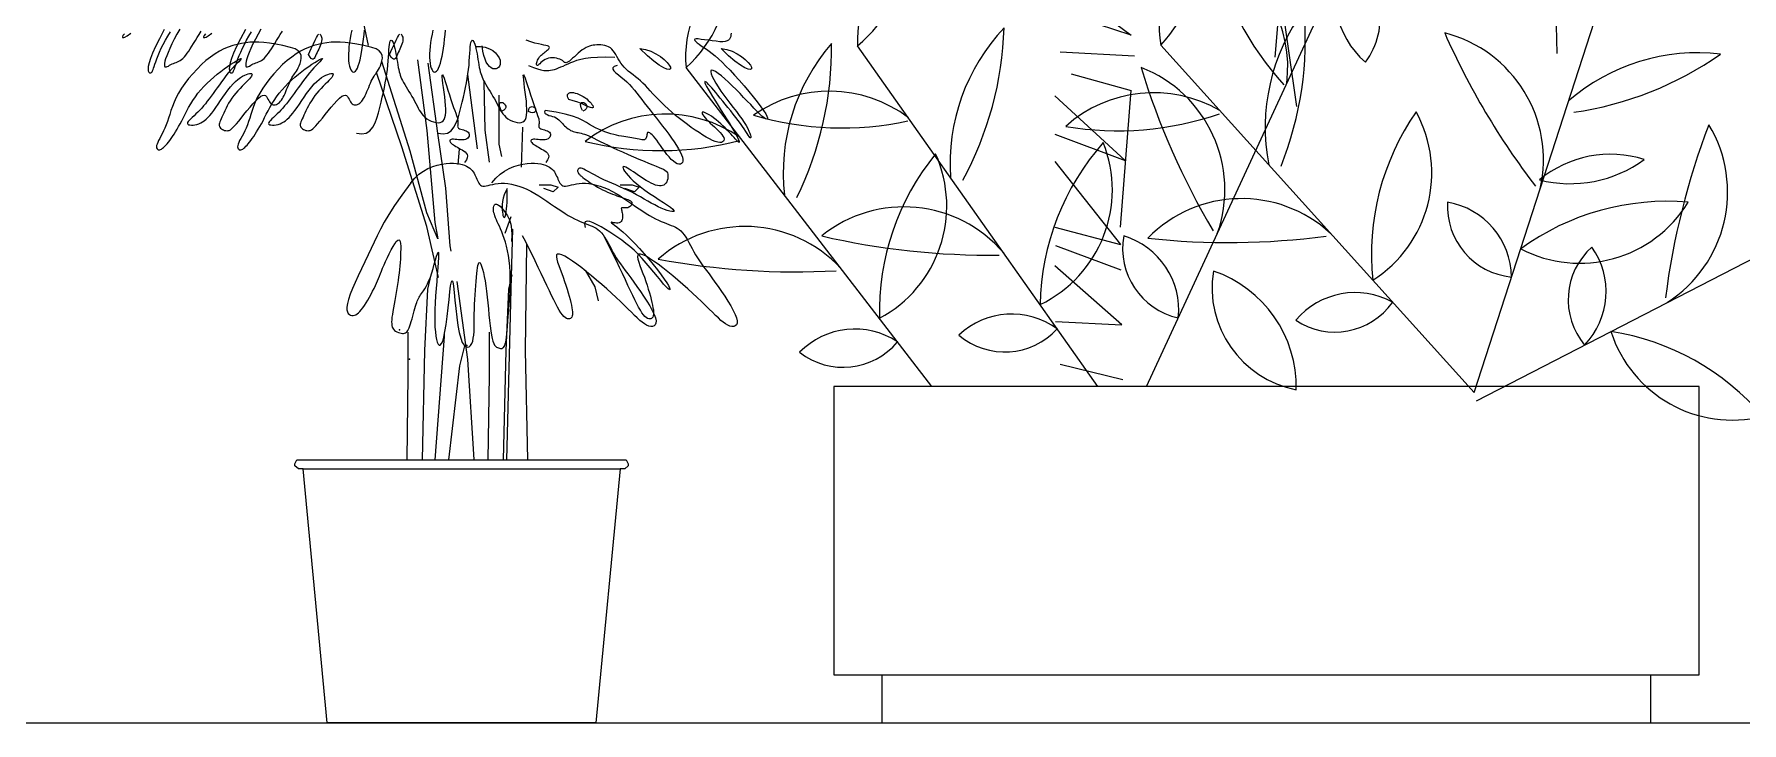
# Model space of a CAD drawing. Header units: inches. Extents: x -177 to 2825, y -2046 to -803.
# Drawn here: x 2219.77 to 2247.74, y -1236.47 to -1225.18 of the extents above; entities that cross this region are included whole.
import ezdxf

# ---------------------------------------------------------------- set-up
doc = ezdxf.new("R2010")
doc.units = ezdxf.units.IN
doc.header["$MEASUREMENT"] = 0

# ---------------------------------------------------------------- blocks, each defined once
blk = doc.blocks.new('A$C2C611E7A')
at = {"linetype": 'ByBlock'}
blk.add_line((139, 187.9), (373.5, 187.9), dxfattribs=at)
for points in [[(6.9, 509.7), (5.8, 508.4), (5.4, 507.6), (5.4, 507.1), (5.8, 506.9), (6.4, 506.9), (7.3, 507.2), (8.9, 508.2), (11.6, 510.1)], [(66.9, 509.7), (65.8, 508.4), (65.4, 507.6), (65.4, 507.1), (65.8, 506.9), (66.4, 506.9), (67.3, 507.2), (68.9, 508.2), (71.6, 510.1)], [(36.4, 512.8), (32.8, 506.1), (29.9, 500.3), (27.7, 495.5), (26.1, 491.4), (25.1, 488.2), (24.5, 485.6), (24.4, 483.7), (24.5, 482.3), (24.9, 481.4), (25.4, 480.9), (25.9, 480.8), (26.5, 480.9), (27, 481.1), (27.4, 481.6), (27.7, 482.3), (28.1, 483.2), (28.5, 484.3), (28.9, 485.6), (29.5, 487.2), (30.1, 489.1), (30.9, 491.2), (31.8, 493.6), (32.9, 496.2), (34.2, 499), (35.6, 501.9), (37.2, 504.9), (39, 508), (40.9, 511.1)], [(47.8, 513.2), (45.7, 509.5), (43.8, 505.7), (42, 502.2), (40.4, 498.9), (39.2, 496), (38.2, 493.5), (37.4, 491.2), (36.9, 489.4), (36.6, 487.8), (36.5, 486.7), (36.6, 485.8), (36.9, 485.4), (37.4, 485.2), (37.9, 485.3), (38.6, 485.5), (39.4, 485.9), (40.3, 486.4), (41.2, 486.9), (42.2, 487.4), (43.1, 487.8), (44.1, 488.2), (45.1, 488.5), (46.1, 488.9), (47.2, 489.4), (48.2, 490), (49.2, 490.6), (50.2, 491.5), (51.3, 492.6), (52.3, 493.9), (53.4, 495.3), (54.5, 496.9), (55.6, 498.7), (56.8, 500.6), (58, 502.6), (59.4, 504.8), (60.8, 507), (62.2, 509.3), (63.7, 511.6)], [(96.5, 512.8), (92.8, 506.1), (89.9, 500.3), (87.7, 495.5), (86.2, 491.4), (85.1, 488.2), (84.6, 485.6), (84.4, 483.7), (84.5, 482.3), (84.9, 481.4), (85.4, 480.9), (85.9, 480.8), (86.5, 480.9), (87, 481.1), (87.4, 481.6), (87.7, 482.3), (88.1, 483.2), (88.5, 484.3), (88.9, 485.6), (89.5, 487.2), (90.1, 489.1), (90.9, 491.2), (91.8, 493.6), (92.9, 496.2), (94.2, 499), (95.6, 501.9), (97.2, 504.9), (99, 508), (101, 511.1)], [(107.8, 513.2), (105.8, 509.5), (103.8, 505.7), (102, 502.2), (100.5, 498.9), (99.2, 496), (98.2, 493.5), (97.5, 491.2), (96.9, 489.4), (96.6, 487.8), (96.6, 486.7), (96.7, 485.8), (96.9, 485.4), (97.4, 485.2), (97.9, 485.3), (98.6, 485.5), (99.4, 485.9), (100.3, 486.4), (101.2, 486.9), (102.2, 487.4), (103.1, 487.8), (104.1, 488.2), (105.1, 488.5), (106.1, 488.9), (107.2, 489.4), (108.2, 490), (109.2, 490.6), (110.3, 491.5), (111.3, 492.6), (112.3, 493.9), (113.4, 495.3), (114.5, 496.9), (115.6, 498.7), (116.8, 500.6), (118.1, 502.6), (119.4, 504.8), (120.8, 507), (122.2, 509.3), (123.7, 511.6)], [(175.1, 512.4), (174.4, 509.4), (173.9, 506.3), (173.4, 503.3), (173, 500.4), (172.8, 497.5), (172.6, 494.8), (172.6, 492.2), (172.7, 489.9), (173, 487.7), (173.4, 485.9), (173.8, 484.3), (174.4, 483), (175, 482.1), (175.7, 481.5), (176.4, 481.3), (177.1, 481.5), (177.8, 482.1), (178.5, 483.1), (179.3, 484.4), (179.9, 486.1), (180.6, 488.1), (181.2, 490.4), (181.8, 493.1), (182.3, 496), (182.8, 499.1), (183.2, 502.4), (183.7, 505.7), (184.1, 509.1), (184.5, 512.3)], [(235.1, 512.4), (234.5, 509.4), (233.9, 506.3), (233.4, 503.3), (233.1, 500.4), (232.8, 497.5), (232.6, 494.8), (232.6, 492.2), (232.7, 489.9), (233, 487.7), (233.4, 485.9), (233.8, 484.3), (234.4, 483), (235, 482.1), (235.7, 481.5), (236.4, 481.3), (237.1, 481.5), (237.8, 482.1), (238.6, 483.1), (239.3, 484.4), (240, 486.1), (240.6, 488.1), (241.2, 490.4), (241.8, 493.1), (242.3, 496), (242.8, 499.1), (243.3, 502.4), (243.7, 505.7), (244.1, 509.1), (244.5, 512.3)], [(455.6, 510.3), (455.5, 509), (455.3, 507.8), (455, 506.7), (454.5, 505.8), (453.8, 505), (452.7, 504.4), (451.3, 504), (449.5, 503.9), (447.2, 503.9), (444.5, 504.2), (441.7, 504.5), (438.8, 504.9), (436, 505.3), (433.5, 505.6), (431.3, 505.9), (429.8, 505.9), (428.8, 505.7), (428.5, 505.4), (428.8, 504.8), (429.5, 504), (430.6, 503.1), (432, 502.1), (433.6, 500.9), (435.4, 499.6), (437.3, 498.3), (439.4, 496.8), (441.5, 495.1), (443.8, 493.3), (446.2, 491.1), (448.9, 488.7), (451.8, 485.9), (454.9, 482.7), (458.2, 479.2), (461.7, 475.3), (465.2, 471.2), (468.7, 467.1), (472, 463.1), (475, 459.3), (477.6, 455.8), (479.7, 452.9), (481.2, 450.5), (482.1, 448.7), (482.5, 447.5), (482.5, 446.8), (482, 446.6), (481.1, 446.9), (479.9, 447.7), (478.4, 448.9), (476.6, 450.5), (474.6, 452.5), (472.4, 454.8), (470.1, 457.3), (467.6, 459.9), (464.9, 462.7), (462.2, 465.6), (459.4, 468.5), (456.5, 471.3), (453.7, 473.9), (450.9, 476.4), (448.4, 478.6), (446, 480.4), (444, 481.8), (442.4, 482.6), (441.3, 482.9), (440.7, 482.5), (440.6, 481.5), (440.9, 480), (441.7, 478.1), (442.8, 475.8), (444.3, 473.2), (446, 470.4), (448, 467.4), (450.2, 464.4), (452.5, 461.3), (454.8, 458.3), (457.2, 455.2), (459.5, 452.3), (461.6, 449.4), (463.6, 446.7), (465.4, 444.1), (466.8, 441.8), (467.9, 439.6), (468.8, 437.7), (469.4, 436.1), (469.9, 434.8), (470.1, 433.8), (470.1, 433.1), (470, 432.7), (469.8, 432.8), (469.4, 433.1), (468.9, 433.8), (468.3, 434.8), (467.5, 436), (466.5, 437.5), (465.4, 439.3), (464, 441.2), (462.5, 443.3), (460.9, 445.5), (459.1, 447.9), (457.2, 450.3), (455.3, 452.8), (453.3, 455.2), (451.3, 457.7), (449.5, 460), (447.6, 462.2), (445.9, 464.3), (444.3, 466.3), (442.8, 468.1), (441.4, 469.7), (440.1, 471.1), (439, 472.3), (438.1, 473.3), (437.3, 473.9), (436.7, 474.3), (436.3, 474.4), (436.2, 474.1), (436.3, 473.4), (436.8, 472.3), (437.5, 470.8), (438.7, 468.7), (440.1, 466.2), (441.9, 463.3), (444, 460), (446.1, 456.6), (448.3, 453), (450.5, 449.6), (452.6, 446.2), (454.6, 443.1), (456.2, 440.3), (457.7, 437.9), (458.9, 435.8), (459.8, 434), (460.6, 432.5), (461.1, 431.3), (461.5, 430.4), (461.7, 429.8), (461.7, 429.5), (461.6, 429.3), (461.3, 429.5), (460.9, 429.8), (460.3, 430.3), (459.6, 431), (458.7, 432), (457.8, 433), (456.7, 434.2), (455.5, 435.6), (454.1, 437), (452.7, 438.5), (451.2, 440.1), (449.6, 441.6), (448, 443.2), (446.2, 444.7), (444.5, 446.1), (442.7, 447.5), (441, 448.7), (439.3, 449.7), (437.8, 450.6), (436.5, 451.3), (435.5, 451.7), (434.7, 451.8), (434.3, 451.7), (434.2, 451.3), (434.3, 450.6), (434.8, 449.8), (435.5, 448.7), (436.4, 447.6), (437.5, 446.3), (438.8, 445), (440.2, 443.6), (441.8, 442.2), (443.3, 440.8), (444.9, 439.3), (446.3, 438), (447.6, 436.6), (448.7, 435.3), (449.6, 434), (450.2, 432.9), (450.4, 431.8), (450.3, 430.9), (450, 430.2), (449.3, 429.7), (448.4, 429.4), (447.2, 429.3), (445.7, 429.5), (443.9, 430.1), (441.9, 430.9), (439.6, 432), (437.2, 433.3), (434.6, 434.8), (431.9, 436.6), (429.1, 438.4), (426.2, 440.5), (423.3, 442.6), (420.4, 444.8), (417.5, 447.1), (414.6, 449.4), (411.8, 451.8), (409.1, 454.2), (406.5, 456.5), (404.1, 458.8), (401.8, 461.1), (399.7, 463.3), (397.7, 465.4), (395.8, 467.5), (394, 469.5), (392.2, 471.4), (390.4, 473.2), (388.6, 474.9), (386.8, 476.5), (384.9, 478), (383.1, 479.4), (381.3, 480.8), (379.6, 482.2), (378, 483.6), (376.5, 485), (375.2, 486.5), (374, 488.1), (373, 489.7), (372, 491.3), (371.1, 492.9), (370.3, 494.5), (369.4, 495.9), (368.5, 497.2), (367.4, 498.3), (366.3, 499.3), (365, 500), (363.6, 500.6), (362.2, 501), (360.7, 501.3), (359.3, 501.5), (357.8, 501.6), (356.3, 501.5), (354.9, 501.4), (353.6, 501.3), (352.3, 501), (350.9, 500.6), (349.6, 500.1), (348.3, 499.5), (346.9, 498.7), (345.5, 497.8), (344.1, 496.6), (342.6, 495.4), (341.2, 494.1), (339.7, 492.8), (338.4, 491.6), (337.1, 490.5), (336, 489.5), (335, 488.9), (334.2, 488.5), (333.6, 488.3), (333, 488.4), (332.5, 488.6), (332, 489), (331.4, 489.5), (330.8, 490), (329.9, 490.5), (328.9, 490.9), (327.7, 491.3), (326.4, 491.7), (325, 491.9), (323.5, 492), (322.1, 491.9), (320.6, 491.7), (319.3, 491.3), (318, 490.8), (316.9, 490), (315.8, 489.2), (314.9, 488.4), (314.1, 487.6), (313.4, 487), (312.9, 486.5), (312.4, 486.2), (312.1, 486.3), (311.9, 486.6), (311.8, 487.1), (311.8, 487.7), (311.9, 488.5), (312.1, 489.3), (312.5, 490.2), (312.8, 491), (313.3, 491.8), (313.9, 492.6), (314.5, 493.2), (315.1, 493.9), (315.8, 494.5), (316.6, 495.1), (317.3, 495.7), (318.1, 496.3), (318.9, 496.9), (319.6, 497.5), (320.2, 498.1), (320.7, 498.7), (321, 499.2), (321.2, 499.7), (321, 500.2), (320.6, 500.5), (319.8, 500.8), (318.7, 501.1), (317.2, 501.4), (315.3, 501.7), (313.1, 502.2), (310.5, 502.9), (307.5, 503.7), (304.1, 504.9)], [(182.1, 525.6), (187.2, 501.1)], [(143, 494.4), (145, 498.8), (146.7, 502.3), (147.9, 505), (148.9, 507), (149.6, 508.3), (150.2, 509.1), (150.6, 509.5)], [(151.4, 509.5), (151.8, 509.2), (152.1, 508.7), (152.4, 508), (152.7, 507.3), (152.8, 506.4), (152.8, 505.4), (152.7, 504.3), (152.5, 503.2), (152.1, 502), (151.7, 500.8), (151.2, 499.6), (150.6, 498.4), (150, 497.1), (149.4, 495.9), (148.8, 494.6), (148.3, 493.4), (147.8, 492.3), (147.2, 491.5), (146.6, 491), (146, 490.9), (145.1, 491.4), (144.2, 492.5), (143, 494.4)], [(203, 494.4), (205, 498.8), (206.7, 502.3), (207.9, 505), (208.9, 507), (209.6, 508.3), (210.2, 509.1), (210.6, 509.5)], [(211.4, 509.5), (211.8, 509.2), (212.1, 508.7), (212.4, 508), (212.7, 507.3), (212.8, 506.4), (212.9, 505.4), (212.8, 504.3), (212.5, 503.2), (212.2, 502), (211.7, 500.8), (211.2, 499.6), (210.6, 498.4), (210, 497.1), (209.4, 495.9), (208.8, 494.6), (208.3, 493.4), (207.8, 492.3), (207.3, 491.5), (206.7, 491), (206, 490.9), (205.2, 491.4), (204.2, 492.5), (203, 494.4)], [(129.8, 499.6), (124, 501), (118.8, 502), (114.2, 502.8), (110.1, 503.3), (106.4, 503.6), (103, 503.6), (99.7, 503.5), (96.6, 503.1), (93.4, 502.6), (90.2, 501.9), (87, 501.1), (83.7, 499.9), (80.5, 498.5), (77.2, 496.9), (73.9, 494.9), (70.6, 492.5), (67.2, 489.9), (63.8, 486.9), (60.6, 483.6), (57.4, 480.2), (54.4, 476.6), (51.6, 473), (49.1, 469.4), (47, 465.9), (45.1, 462.5), (43.6, 459.2), (42.4, 456), (41.3, 453), (40.4, 450.1), (39.5, 447.4), (38.7, 444.8), (37.8, 442.3), (36.9, 440), (35.9, 437.9), (34.9, 435.8), (33.9, 434), (33, 432.3), (32.1, 430.7), (31.5, 429.3), (31, 428.1), (30.7, 427), (30.6, 426.1), (30.7, 425.3), (31, 424.7), (31.3, 424.3), (31.8, 424), (32.4, 423.9), (33, 423.9), (33.7, 424.1), (34.4, 424.5), (35.1, 425), (35.9, 425.7), (36.7, 426.5), (37.6, 427.4), (38.5, 428.4), (39.4, 429.6), (40.4, 430.9), (41.4, 432.3), (42.5, 433.8), (43.6, 435.4), (44.7, 437.2), (45.9, 439.1), (47, 441.1), (48.2, 443.2), (49.3, 445.4), (50.5, 447.8), (51.8, 450.3), (53.1, 452.8), (54.4, 455.3), (55.9, 457.9), (57.6, 460.5), (59.4, 463.1), (61.3, 465.7), (63.4, 468.2), (65.7, 470.7), (68, 473.1), (70.5, 475.4), (73, 477.7), (75.6, 479.8), (78.1, 481.9), (80.7, 483.8), (83.2, 485.6), (85.6, 487.2), (87.8, 488.6), (89.7, 489.8), (91.2, 490.7), (92.4, 491.3), (93.1, 491.5), (93.3, 491.4), (93, 490.9), (92.4, 490.2), (91.4, 489.1), (90.1, 487.8), (88.6, 486.3), (87, 484.6), (85.4, 482.7), (83.7, 480.8), (82, 478.7), (80.4, 476.5), (78.7, 474.3), (77.1, 472), (75.5, 469.8), (74, 467.7), (72.5, 465.5), (71, 463.5), (69.6, 461.6), (68.2, 459.8), (66.8, 458), (65.4, 456.4), (64.1, 454.8), (62.7, 453.2), (61.3, 451.8), (59.8, 450.4), (58.4, 449.1), (57.1, 447.9), (55.9, 446.7), (54.9, 445.7), (54.1, 444.8), (53.6, 444), (53.5, 443.4), (53.8, 442.9), (54.4, 442.5), (55.3, 442.3), (56.4, 442.2), (57.7, 442.2), (59.1, 442.4), (60.5, 442.7), (61.9, 443.2), (63.3, 443.8), (64.7, 444.5), (66, 445.4), (67.3, 446.5), (68.7, 447.8), (70, 449.3), (71.5, 451), (73, 453), (74.6, 455.2), (76.2, 457.7), (78, 460.3), (79.8, 462.9), (81.6, 465.6), (83.5, 468.1), (85.4, 470.5), (87.3, 472.6), (89.1, 474.4), (90.9, 476), (92.7, 477.3), (94.3, 478.3), (95.9, 479.1), (97.3, 479.7), (98.5, 480.1), (99.5, 480.3), (100.3, 480.4), (100.8, 480.3), (101.2, 480), (101.3, 479.6), (101.1, 479), (100.8, 478.3), (100.2, 477.4), (99.3, 476.4), (98.2, 475.2), (96.9, 473.9), (95.5, 472.5), (94, 471), (92.4, 469.3), (90.8, 467.6), (89.3, 465.8), (87.8, 464), (86.4, 462.1), (85.2, 460.2), (84, 458.3), (83, 456.4), (82.1, 454.6), (81.2, 452.8), (80.4, 451.1), (79.7, 449.6), (79, 448.1), (78.4, 446.9), (77.9, 445.7), (77.4, 444.7), (77.1, 443.7), (76.9, 442.8), (76.9, 442), (77.1, 441.3), (77.4, 440.6), (78, 440), (78.6, 439.4), (79.4, 439), (80.2, 438.6), (81, 438.3), (81.9, 438.1), (82.8, 438), (83.6, 438.1), (84.4, 438.3), (85.3, 438.8), (86.2, 439.4), (87.2, 440.4), (88.4, 441.6), (89.8, 443.2), (91.4, 445.1), (93.3, 447.4), (95.3, 450), (97.5, 452.7), (99.8, 455.4), (102, 458), (104.1, 460.2), (106, 462.1), (107.7, 463.5), (109.1, 464.2), (110.3, 464.3), (111.2, 464), (111.9, 463.4), (112.5, 462.4), (113, 461.4), (113.6, 460.3), (114.1, 459.4), (114.7, 458.6), (115.4, 457.9), (116.2, 457.5), (116.9, 457.2), (117.7, 457.1), (118.5, 457.2), (119.4, 457.4), (120.1, 457.8), (120.9, 458.3), (121.6, 459), (122.3, 459.8), (123, 460.7), (123.7, 461.8), (124.4, 462.9), (125, 464.2), (125.7, 465.5), (126.3, 467), (126.9, 468.5), (127.6, 470.1), (128.2, 471.7), (128.9, 473.2), (129.5, 474.6), (130.2, 476), (130.8, 477.2), (131.5, 478.3), (132.1, 479.3), (132.8, 480.2), (133.4, 481.2), (134.1, 482.2), (134.8, 483.3), (135.4, 484.5), (136.2, 486), (136.8, 487.7), (137.4, 489.7), (137.7, 491.7), (137.6, 493.6), (136.8, 495.5), (135.4, 497.2), (133.1, 498.6), (129.8, 499.6)], [(189.8, 499.6), (184, 501), (178.8, 502), (174.2, 502.8), (170.1, 503.3), (166.4, 503.6), (163, 503.6), (159.7, 503.5), (156.6, 503.1), (153.4, 502.6), (150.2, 501.9), (147, 501.1), (143.8, 499.9), (140.5, 498.5), (137.2, 496.9), (133.9, 494.9), (130.6, 492.5), (127.2, 489.9), (123.9, 486.9), (120.6, 483.6), (117.4, 480.2), (114.4, 476.6), (111.7, 473), (109.2, 469.4), (107, 465.9), (105.2, 462.5), (103.6, 459.2), (102.4, 456), (101.3, 453), (100.4, 450.1), (99.6, 447.4), (98.7, 444.8), (97.9, 442.3), (96.9, 440), (95.9, 437.9), (94.9, 435.8), (93.9, 434), (93, 432.3), (92.1, 430.7), (91.5, 429.3), (91, 428.1), (90.7, 427), (90.6, 426.1), (90.7, 425.3), (91, 424.7), (91.4, 424.3), (91.8, 424), (92.4, 423.9), (93, 423.9), (93.7, 424.1), (94.4, 424.5), (95.1, 425), (95.9, 425.7), (96.7, 426.5), (97.6, 427.4), (98.5, 428.4), (99.4, 429.6), (100.4, 430.9), (101.4, 432.3), (102.5, 433.8), (103.6, 435.4), (104.7, 437.2), (105.9, 439.1), (107, 441.1), (108.2, 443.2), (109.4, 445.4), (110.5, 447.8), (111.8, 450.3), (113.1, 452.8), (114.5, 455.3), (116, 457.9), (117.6, 460.5), (119.4, 463.1), (121.3, 465.7), (123.5, 468.2), (125.7, 470.7), (128.1, 473.1), (130.5, 475.4), (133, 477.7), (135.6, 479.8), (138.1, 481.9), (140.7, 483.8), (143.2, 485.6), (145.6, 487.2), (147.8, 488.6), (149.7, 489.8), (151.2, 490.7), (152.4, 491.3), (153.1, 491.5), (153.3, 491.4), (153.1, 490.9), (152.4, 490.2), (151.4, 489.1), (150.1, 487.8), (148.6, 486.3), (147, 484.6), (145.4, 482.7), (143.7, 480.8), (142, 478.7), (140.4, 476.5), (138.7, 474.3), (137.1, 472), (135.5, 469.8), (134, 467.7), (132.5, 465.5), (131, 463.5), (129.6, 461.6), (128.2, 459.8), (126.8, 458), (125.4, 456.4), (124.1, 454.8), (122.7, 453.2), (121.3, 451.8), (119.8, 450.4), (118.4, 449.1), (117.1, 447.9), (115.9, 446.7), (114.9, 445.7), (114.1, 444.8), (113.7, 444), (113.5, 443.4), (113.8, 442.9), (114.4, 442.5), (115.3, 442.3), (116.4, 442.2), (117.7, 442.2), (119.1, 442.4), (120.5, 442.7), (122, 443.2), (123.4, 443.8), (124.7, 444.5), (126, 445.4), (127.3, 446.5), (128.7, 447.8), (130.1, 449.3), (131.5, 451), (133, 453), (134.6, 455.2), (136.3, 457.7), (138, 460.3), (139.8, 462.9), (141.6, 465.6), (143.5, 468.1), (145.4, 470.5), (147.3, 472.6), (149.1, 474.4), (151, 476), (152.7, 477.3), (154.4, 478.3), (155.9, 479.1), (157.3, 479.7), (158.5, 480.1), (159.5, 480.3), (160.3, 480.4), (160.8, 480.3), (161.2, 480), (161.3, 479.6), (161.1, 479), (160.8, 478.3), (160.2, 477.4), (159.3, 476.4), (158.2, 475.2), (157, 473.9), (155.5, 472.5), (154, 471), (152.4, 469.3), (150.8, 467.6), (149.3, 465.8), (147.8, 464), (146.4, 462.1), (145.2, 460.2), (144.1, 458.3), (143, 456.4), (142.1, 454.6), (141.2, 452.8), (140.4, 451.1), (139.7, 449.6), (139, 448.1), (138.4, 446.9), (137.9, 445.7), (137.4, 444.7), (137.1, 443.7), (137, 442.8), (137, 442), (137.1, 441.3), (137.5, 440.6), (138, 440), (138.6, 439.4), (139.4, 439), (140.2, 438.6), (141.1, 438.3), (141.9, 438.1), (142.8, 438), (143.6, 438.1), (144.4, 438.3), (145.3, 438.8), (146.2, 439.4), (147.2, 440.4), (148.4, 441.6), (149.8, 443.2), (151.4, 445.1), (153.3, 447.4), (155.3, 450), (157.5, 452.7), (159.8, 455.4), (162, 458), (164.1, 460.2), (166.1, 462.1), (167.8, 463.5), (169.2, 464.2), (170.3, 464.3), (171.2, 464), (171.9, 463.4), (172.5, 462.4), (173.1, 461.4), (173.6, 460.3), (174.1, 459.4), (174.7, 458.6), (175.4, 457.9), (176.2, 457.5), (176.9, 457.2), (177.8, 457.1), (178.6, 457.2), (179.4, 457.4), (180.2, 457.8), (180.9, 458.3), (181.6, 459), (182.4, 459.8), (183, 460.7), (183.7, 461.8), (184.4, 462.9), (185, 464.2), (185.7, 465.5), (186.3, 467), (187, 468.5), (187.6, 470.1), (188.2, 471.7), (188.9, 473.2), (189.5, 474.6), (190.2, 476), (190.8, 477.2), (191.5, 478.3), (192.1, 479.3), (192.8, 480.2), (193.4, 481.2), (194.1, 482.2), (194.8, 483.3), (195.5, 484.5), (196.2, 486), (196.9, 487.7), (197.4, 489.7), (197.7, 491.7), (197.6, 493.6), (196.9, 495.5), (195.4, 497.2), (193.1, 498.6), (189.8, 499.6)], [(178.6, 436.1), (182.6, 435.6), (185.8, 436.3), (188.5, 438), (190.6, 440.6), (192.3, 443.8), (193.6, 447.4), (194.8, 451.3), (195.8, 455.2), (196.7, 459.1), (197.6, 462.8), (198.4, 466.4), (199.2, 469.9), (199.8, 473.4), (200.4, 476.7), (201, 480), (201.4, 483.3), (201.7, 486.5), (202, 489.6), (202.2, 492.5), (202.4, 495.3), (202.5, 497.8), (202.7, 500), (202.9, 501.8), (203.1, 503.3), (203.5, 504.2), (203.8, 504.8), (204.2, 504.9), (204.7, 504.7), (205.1, 504.1), (205.6, 503.2), (206.1, 502), (206.5, 500.5), (206.9, 498.8), (207.3, 496.9), (207.7, 494.9), (208.1, 492.9), (208.4, 490.8), (208.8, 488.7), (209.1, 486.7), (209.4, 484.9), (209.8, 483.2), (210.1, 481.7), (210.5, 480.3), (210.9, 479), (211.4, 477.7), (211.9, 476.4), (212.6, 475.1), (213.4, 473.7), (214.2, 472.1), (215.2, 470.5), (216.3, 468.8), (217.3, 467), (218.4, 465.2), (219.5, 463.4), (220.6, 461.6), (221.5, 459.8), (222.4, 458.1), (223.3, 456.4), (224.1, 454.8), (224.9, 453.3), (225.8, 451.9), (226.8, 450.5), (227.9, 449.2), (229.1, 448), (230.6, 446.9), (232.2, 445.9), (233.9, 445.1), (235.6, 444.5), (237.3, 444.1), (238.9, 443.9), (240.4, 444.1), (241.7, 444.5), (242.7, 445.3), (243.5, 446.4), (244, 447.8), (244.4, 449.6), (244.6, 451.7), (244.6, 454.1), (244.4, 456.8), (244.2, 459.8), (243.8, 463.1), (243.3, 466.5), (242.9, 469.9), (242.5, 473), (242.1, 475.7), (241.9, 477.7), (241.9, 479), (242.1, 479.3), (242.6, 478.6), (243.3, 476.9), (244.1, 474.4), (245.1, 471.4), (246.2, 468.1), (247.3, 464.6), (248.4, 461.2), (249.4, 458.1), (250.3, 455.3), (251.2, 453), (251.9, 451.1), (252.5, 449.4), (252.9, 448), (253.3, 446.9), (253.5, 445.9), (253.6, 444.9), (253.6, 444.1), (253.6, 443.3), (253.5, 442.6), (253.4, 441.9), (253.3, 441.3), (253.4, 440.7), (253.7, 440.3), (254.1, 439.8), (254.7, 439.5), (255.6, 439.2), (256.6, 438.9), (257.6, 438.6), (258.7, 438.3), (259.6, 437.9), (260.5, 437.5), (261.2, 436.9), (261.7, 436.3), (262, 435.5), (262, 434.7), (261.9, 434), (261.5, 433.2), (260.9, 432.5), (260.1, 432), (259.2, 431.5), (258.1, 431.3), (256.8, 431.2), (255.5, 431.2), (254.1, 431.3), (252.8, 431.5), (251.5, 431.6), (250.4, 431.7), (249.4, 431.7), (248.6, 431.6), (248.1, 431.3), (247.7, 431), (247.6, 430.6), (247.6, 430.2), (247.8, 429.7), (248.2, 429.2), (248.7, 428.6), (249.4, 428.1), (250.2, 427.5), (251.1, 427), (252.1, 426.4), (253.2, 425.8), (254.3, 425.2), (255.5, 424.5), (256.6, 423.9), (257.8, 423.2), (258.9, 422.4), (259.7, 421.5), (260.4, 420.5), (260.6, 419.4), (260.5, 418), (259.8, 416.5), (258.5, 414.6)], [(238.7, 436.1), (242.6, 435.6), (245.8, 436.3), (248.5, 438), (250.6, 440.6), (252.3, 443.8), (253.7, 447.4), (254.8, 451.3), (255.8, 455.2), (256.7, 459.1), (257.6, 462.8), (258.4, 466.4), (259.2, 469.9), (259.9, 473.4), (260.5, 476.7), (261, 480), (261.4, 483.3), (261.8, 486.5), (262, 489.6), (262.2, 492.5), (262.4, 495.3), (262.6, 497.8), (262.7, 500), (262.9, 501.8), (263.2, 503.3), (263.5, 504.2), (263.8, 504.8), (264.2, 504.9), (264.7, 504.7), (265.1, 504.1), (265.6, 503.2), (266.1, 502), (266.5, 500.5), (266.9, 498.8), (267.3, 496.9), (267.7, 494.9), (268.1, 492.9), (268.4, 490.8), (268.8, 488.7), (269.1, 486.7), (269.4, 484.9), (269.8, 483.2), (270.1, 481.7), (270.5, 480.3), (270.9, 479), (271.4, 477.7), (272, 476.4), (272.6, 475.1), (273.4, 473.7), (274.3, 472.1), (275.2, 470.5), (276.3, 468.8), (277.4, 467), (278.5, 465.2), (279.5, 463.4), (280.6, 461.6), (281.6, 459.8), (282.4, 458.1), (283.3, 456.4), (284.1, 454.8), (284.9, 453.3), (285.8, 451.9), (286.8, 450.5), (287.9, 449.2), (289.1, 448), (290.6, 446.9), (292.2, 445.9), (293.9, 445.1), (295.6, 444.5), (297.3, 444.1), (299, 443.9), (300.4, 444.1), (301.7, 444.5), (302.7, 445.3), (303.5, 446.4), (304.1, 447.8), (304.4, 449.6), (304.6, 451.7), (304.6, 454.1), (304.4, 456.8), (304.2, 459.8), (303.8, 463.1), (303.4, 466.5), (302.9, 469.9), (302.5, 473), (302.2, 475.7), (302, 477.7), (301.9, 479), (302.1, 479.3), (302.6, 478.6), (303.3, 476.9), (304.1, 474.4), (305.1, 471.4), (306.2, 468.1), (307.3, 464.6), (308.4, 461.2), (309.4, 458.1), (310.4, 455.3), (311.2, 453), (311.9, 451.1), (312.5, 449.4), (313, 448), (313.3, 446.9), (313.5, 445.9), (313.7, 444.9), (313.7, 444.1), (313.6, 443.3), (313.5, 442.6), (313.4, 441.9), (313.4, 441.3), (313.4, 440.7), (313.7, 440.3), (314.1, 439.8), (314.8, 439.5), (315.6, 439.2), (316.6, 438.9), (317.6, 438.6), (318.7, 438.3), (319.7, 437.9), (320.5, 437.5), (321.3, 436.9), (321.7, 436.3), (322, 435.5), (322, 434.7), (321.9, 434), (321.5, 433.2), (320.9, 432.5), (320.2, 432), (319.2, 431.5), (318.1, 431.3), (316.8, 431.2), (315.5, 431.2), (314.2, 431.3), (312.8, 431.5), (311.6, 431.6), (310.4, 431.7), (309.4, 431.7), (308.7, 431.6), (308.1, 431.3), (307.7, 431), (307.6, 430.6), (307.6, 430.2), (307.8, 429.7), (308.2, 429.2), (308.7, 428.6), (309.4, 428.1), (310.2, 427.5), (311.1, 427), (312.1, 426.4), (313.2, 425.8), (314.3, 425.2), (315.5, 424.5), (316.7, 423.9), (317.8, 423.2), (318.9, 422.4), (319.8, 421.5), (320.4, 420.5), (320.7, 419.4), (320.5, 418), (319.8, 416.5), (318.5, 414.6)], [(266.3, 500.3), (270.3, 500.3), (273.8, 499.8), (276.8, 498.7), (279.3, 497.3), (281.3, 495.6), (282.9, 493.7), (284, 491.9), (284.7, 490.1), (284.9, 488.4), (284.8, 487), (284.4, 485.8), (283.7, 484.9), (282.8, 484.2), (281.8, 483.8), (280.6, 483.7), (279.3, 483.9), (278.1, 484.5), (276.8, 485.5), (275.6, 486.9), (274.5, 488.7), (273.6, 490.9), (272.7, 493.7), (272.1, 496.9), (271.6, 500.7)], [(305.8, 486.3), (309.4, 484.9), (312.4, 483.8), (315, 483.1), (317.2, 482.6), (319, 482.5), (320.7, 482.5), (322.1, 482.7), (323.6, 483), (325, 483.4), (326.5, 483.9), (328, 484.5), (329.6, 485.2), (331.3, 485.9), (333.1, 486.7), (335, 487.5), (337, 488.4), (339.2, 489.3), (341.6, 490.1), (344.5, 490.9), (347.9, 491.6), (351.9, 492.2), (356.8, 492.5), (362.7, 492.6), (369.7, 492.5)], [(388.2, 498.8), (392.3, 498.1), (396.3, 496.8), (400, 495), (403.3, 492.9), (406.1, 490.8), (408.3, 488.6), (409.9, 486.6), (410.7, 485), (410.7, 483.9), (409.9, 483.4), (408.2, 483.6), (405.8, 484.6), (402.5, 486.5), (398.5, 489.5), (393.7, 493.5), (388.2, 498.8)], [(448.2, 498.8), (452.4, 498.1), (456.3, 496.8), (460, 495), (463.3, 492.9), (466.1, 490.8), (468.3, 488.6), (469.9, 486.6), (470.7, 485), (470.7, 483.9), (469.9, 483.4), (468.2, 483.6), (465.8, 484.6), (462.5, 486.5), (458.5, 489.5), (453.7, 493.5), (448.2, 498.8)], [(239.3, 329.5), (230.5, 367.1), (212.2, 426), (193.4, 481.1)], [(223.7, 490.4), (230.5, 438.1), (236.6, 370.1), (238.7, 358), (230.5, 377.2), (218.3, 422.9), (197.3, 489.3)], [(248.6, 348.9), (247.8, 352.9), (244.7, 395.5), (238.7, 436.1), (231.5, 487.9)], [(371.4, 486.3), (369.2, 485.6), (368.1, 484.6), (368.1, 483.5), (369, 482.3), (370.4, 480.8), (372.3, 479.3), (374.4, 477.7), (376.6, 475.9), (378.6, 474.1), (380.5, 472.2), (382.3, 470.2), (384.1, 468.1), (385.8, 465.9), (387.6, 463.6), (389.5, 461.2), (391.4, 458.6), (393.5, 456), (395.7, 453.2), (398, 450.3), (400.4, 447.3), (402.7, 444.4), (405, 441.4), (407.3, 438.4), (409.5, 435.5), (411.6, 432.6), (413.5, 429.9), (415.2, 427.2), (416.7, 424.7), (418, 422.4), (419, 420.3), (419.7, 418.4), (420, 416.8), (420, 415.5), (419.7, 414.5), (419, 413.7), (418.1, 413.4), (417, 413.3), (415.8, 413.6), (414.4, 414.3), (412.9, 415.4), (411.3, 416.8), (409.7, 418.6), (408.1, 420.5), (406.5, 422.7), (405, 424.9), (403.4, 427), (402, 429.1), (400.6, 431), (399.4, 432.6), (398.2, 433.9), (397.2, 435), (396.3, 435.8), (395.5, 436.4), (394.8, 436.7), (394.3, 436.8), (393.9, 436.6), (393.6, 436.3), (393.5, 435.7), (393.3, 435), (393.2, 434.3), (393.1, 433.5), (392.9, 432.8), (392.6, 432.2), (392.2, 431.7), (391.5, 431.4), (390.7, 431.3), (389.7, 431.3), (388.7, 431.5), (387.5, 431.7), (386.2, 432), (384.9, 432.3), (383.5, 432.6), (382.2, 432.8), (380.8, 433), (379.3, 433.3), (377.8, 433.5), (376.2, 433.7), (374.5, 434), (372.7, 434.3), (370.8, 434.7), (368.8, 435.2), (366.7, 435.8), (364.4, 436.5), (362.2, 437.2), (359.9, 438.1), (357.6, 439.1), (355.3, 440.2), (353.1, 441.4), (351, 442.7), (348.6, 444.2), (345.9, 445.7), (342.6, 447.2), (338.4, 448.8), (333, 450.3), (326.3, 451.7), (318, 453.1)], [(260.7, 479.7), (267.8, 424.7)], [(276.8, 414.7), (273.7, 438.5), (273, 474.3)], [(286.1, 418.9), (284.1, 428.1), (284.1, 464.3)], [(285.6, 453.1), (284.8, 454.9), (284.4, 456.3), (284.3, 457.4), (284.4, 458.2), (284.8, 458.8), (285.3, 459), (286, 459), (286.7, 458.8), (287.4, 458.4), (288.1, 457.8), (288.6, 457), (288.9, 456.2), (288.9, 455.3), (288.4, 454.3), (287.5, 453.3), (286, 452.4)], [(305.8, 452.2), (305.9, 453.7), (306.3, 454.7), (306.9, 455.4), (307.7, 455.8), (308.5, 456), (309.3, 455.8), (310, 455.4), (310.6, 454.9), (311, 454.1), (311.1, 453.3), (311, 452.6), (310.6, 451.9), (309.9, 451.5), (308.9, 451.3), (307.5, 451.5), (305.8, 452.2)], [(335.5, 461), (334.8, 462.5), (334.5, 463.7), (334.6, 464.7), (335, 465.4), (335.7, 465.9), (336.6, 466.2), (337.8, 466.3), (339, 466.2), (340.4, 465.9), (341.8, 465.5), (343.2, 464.9), (344.7, 464.2), (346.1, 463.4), (347.5, 462.5), (348.8, 461.6), (350, 460.5), (351.1, 459.5), (352, 458.4), (352.7, 457.5), (353.3, 456.6), (353.5, 455.8), (353.5, 455.3), (353.2, 455), (352.6, 454.9), (351.6, 455.2), (350.2, 455.8), (348.5, 456.5), (346.5, 457.4), (344.2, 458.4), (341.6, 459.4), (338.7, 460.2), (335.5, 461)], [(345.6, 453.1), (344.8, 454.9), (344.4, 456.3), (344.3, 457.4), (344.4, 458.2), (344.8, 458.8), (345.3, 459), (346, 459), (346.7, 458.8), (347.5, 458.4), (348.1, 457.8), (348.6, 457), (348.9, 456.2), (348.9, 455.3), (348.4, 454.3), (347.5, 453.3), (346, 452.4)], [(318, 453.1), (317.7, 452), (317.9, 451.1), (318.5, 450.4), (319.5, 449.9), (320.8, 449.4), (322.2, 449.1), (323.6, 448.6), (325, 448.2), (326.3, 447.5), (327.3, 446.8), (328.3, 446), (329.2, 445.1), (330.1, 444.2), (330.9, 443.3), (331.7, 442.4), (332.5, 441.6), (333.3, 440.8), (334.2, 440.1), (335.1, 439.4), (336, 438.9), (336.9, 438.3), (337.9, 437.9), (338.8, 437.5), (339.8, 437.2), (340.7, 437), (341.6, 436.8), (342.6, 436.6), (343.6, 436.4), (344.7, 436.1), (345.9, 435.8), (347.2, 435.4), (348.7, 434.9), (350.3, 434.2), (352.1, 433.4), (354.1, 432.4), (356.3, 431.3), (358.8, 430.1), (361.5, 428.8), (364.6, 427.3), (367.9, 425.7), (371.6, 424), (375.4, 422.3), (379.4, 420.5), (383.5, 418.7), (387.4, 417), (391.2, 415.4), (394.6, 414), (397.7, 412.7), (400.3, 411.7), (402.5, 410.8), (404.2, 410.1), (405.6, 409.5), (406.7, 408.9), (407.5, 408.2), (408.1, 407.6), (408.5, 406.8), (408.8, 405.8), (408.9, 404.7), (408.9, 403.6), (408.7, 402.4), (408.4, 401.3), (408, 400.2), (407.4, 399.3), (406.7, 398.4), (405.9, 397.8), (404.9, 397.4), (403.8, 397.2), (402.6, 397.2), (401.3, 397.4), (399.8, 397.8), (398.2, 398.4), (396.5, 399.2), (394.7, 400.1), (392.9, 401.2), (390.9, 402.5), (389, 403.7), (387.1, 405), (385.2, 406.3), (383.4, 407.5), (381.8, 408.6), (380.3, 409.6), (378.9, 410.4), (377.8, 411), (376.9, 411.4), (376.2, 411.5), (375.7, 411.4), (375.5, 411.1), (375.7, 410.4), (376.1, 409.4), (376.8, 408.2), (377.9, 406.7), (379.4, 404.9), (381.1, 403), (383.3, 400.9), (385.8, 398.7), (388.6, 396.4), (391.9, 394), (395.3, 391.6), (398.9, 389.3), (402.3, 387), (405.6, 384.9), (408.5, 383), (410.8, 381.4), (412.4, 380.1), (413.3, 379.1), (413.4, 378.5), (412.9, 378.2), (411.8, 378.2), (410.3, 378.5), (408.4, 379), (406.3, 379.7), (404, 380.7), (401.6, 381.8), (399.1, 383.1), (396.6, 384.4), (394, 385.9), (391.3, 387.5), (388.5, 389), (385.6, 390.6), (382.7, 392.2), (379.6, 393.7), (376.5, 395.1), (373.4, 396.5), (370.3, 397.9), (367.3, 399.2), (364.4, 400.5), (361.6, 401.7), (359, 403), (356.7, 404.1), (354.5, 405.3), (352.6, 406.4), (350.9, 407.3), (349.4, 408.2), (348, 408.9), (346.8, 409.5), (345.7, 410), (344.8, 410.2), (344, 410.3), (343.4, 410.2), (342.9, 410), (342.5, 409.6), (342.2, 409.2), (342.1, 408.7), (342.1, 408.2), (342.2, 407.7), (342.5, 407.1), (342.8, 406.4), (343.4, 405.8), (344, 405), (344.9, 404.3), (345.9, 403.4), (347.1, 402.5), (348.4, 401.6), (349.9, 400.6), (351.5, 399.5), (353.2, 398.4), (355, 397.4), (356.9, 396.3), (358.8, 395.3), (360.6, 394.4), (362.5, 393.5), (364.3, 392.6), (366.1, 391.9), (367.8, 391.2), (369.5, 390.5), (371.1, 389.9), (372.7, 389.3), (374.2, 388.8), (375.6, 388.4), (377, 387.9), (378.2, 387.5), (379.3, 387.1), (380.3, 386.6), (381.1, 386.2), (381.7, 385.7), (382.1, 385.2), (382.2, 384.6), (382.2, 384), (382, 383.4), (381.6, 382.8), (381.1, 382.3), (380.5, 381.8), (379.9, 381.4), (379.2, 381.1), (378.4, 380.9), (377.7, 380.9), (377.1, 380.9), (376.4, 381), (375.8, 381), (375.3, 381.1), (374.9, 381.1), (374.6, 381), (374.5, 380.7), (374.4, 380.4), (374.5, 379.9), (374.6, 379.4), (374.8, 378.7), (374.9, 378), (375.1, 377.2), (375.2, 376.3), (375.3, 375.3), (375.3, 374.3), (375.2, 373.4), (375, 372.4), (374.7, 371.6), (374.3, 370.8), (373.7, 370.3), (372.9, 369.9), (371.9, 369.7), (370.9, 369.7), (369.8, 369.8), (368.7, 370), (367.8, 370.2), (367.1, 370.3), (366.8, 370.3), (366.8, 370.2), (367.2, 369.8), (368.1, 369.1), (369.4, 368.2), (371.1, 366.9), (373.1, 365.3), (375.5, 363.2), (378.2, 360.8), (381.2, 357.9), (384.4, 354.6), (387.8, 350.9), (391.3, 347), (394.7, 343), (398, 339), (401.1, 335.1), (403.8, 331.5), (406.2, 328.3), (408, 325.6), (409.3, 323.5), (410.1, 321.9), (410.5, 320.8), (410.4, 320.4), (409.8, 320.5), (408.9, 321.3), (407.5, 322.6), (405.7, 324.6), (403.6, 327.2), (401.2, 330.1), (398.5, 333.3), (395.7, 336.7), (392.8, 340.1), (389.8, 343.5), (386.8, 346.7), (383.8, 349.6), (380.8, 352.3), (377.8, 354.7), (374.9, 357), (371.9, 359.1), (368.9, 361.1), (365.9, 363), (362.7, 364.9), (359.6, 366.8), (356.5, 368.5), (353.6, 370), (351.1, 370.9), (349.1, 371.2), (347.8, 370.7), (347.3, 369.2), (347.8, 366.5)], [(300.5, 411), (301.5, 440.6)], [(253.7, 413.1), (254.8, 424.3)], [(218.7, 399.4), (221.6, 402.9), (224.7, 405.9), (228, 408.2), (231.4, 410.1), (234.9, 411.5), (238.3, 412.5), (241.7, 413.2), (244.8, 413.7), (247.7, 413.9), (250.3, 413.9), (252.6, 413.8), (254.8, 413.5), (256.7, 413), (258.4, 412.5), (259.9, 411.8), (261.2, 411.1), (262.4, 410.3), (263.3, 409.4), (264.2, 408.5), (264.9, 407.5), (265.6, 406.5), (266.1, 405.5), (266.6, 404.4), (267.1, 403.3), (267.5, 402.3), (268, 401.2), (268.5, 400.1), (269, 399.2), (269.6, 398.4), (270.3, 397.7), (271.1, 397.2), (272.1, 397), (273.2, 397), (274.5, 397.2), (275.9, 397.5), (277.5, 397.9), (279.3, 398.3), (281.2, 398.8), (283.3, 399.1), (285.5, 399.2), (287.9, 399.2), (290.4, 398.9), (293.1, 398.5), (295.9, 397.8), (298.7, 397), (301.6, 395.9), (304.6, 394.7), (307.5, 393.2), (310.5, 391.6), (313.5, 389.8), (316.4, 387.9), (319.3, 385.9), (322.1, 384), (324.9, 382), (327.6, 380.2), (330.3, 378.4), (332.8, 376.8), (335.2, 375.4), (337.6, 374.1), (339.8, 372.9), (342, 371.8), (344, 370.9), (346, 370.1), (347.8, 369.3), (349.6, 368.6), (351.3, 368), (352.8, 367.3), (354.3, 366.7), (355.8, 365.9), (357.1, 365), (358.4, 363.9), (359.7, 362.6), (360.9, 361.1), (362.1, 359.3), (363.2, 357.3), (364.4, 355.3), (365.6, 353.1), (366.8, 350.8), (368, 348.5), (369.3, 346.3), (370.7, 344), (372.2, 341.8), (373.8, 339.5), (375.5, 337.2), (377.3, 334.7), (379.3, 332.1), (381.4, 329.2), (383.6, 326.1), (386, 322.8), (388.5, 319.2), (390.9, 315.6), (393.3, 312), (395.4, 308.4), (397.2, 305.1), (398.7, 302.1), (399.6, 299.5), (400.1, 297.3), (400, 295.7), (399.5, 294.5), (398.7, 293.7), (397.6, 293.3), (396.2, 293.2), (394.7, 293.5), (393.1, 294.2), (391.5, 295.1), (389.8, 296.3), (388, 297.7), (386.1, 299.5), (384.1, 301.4), (381.9, 303.7), (379.4, 306.1), (376.7, 308.8), (373.8, 311.6), (370.5, 314.7), (367.1, 317.8), (363.6, 321), (359.9, 324.3), (356.1, 327.5), (352.4, 330.7), (348.7, 333.7), (345.1, 336.6), (341.6, 339.2), (338.3, 341.6), (335.3, 343.6), (332.6, 345.2), (330.4, 346.3), (328.6, 346.8), (327.3, 346.8), (326.6, 346.1), (326.5, 344.8), (326.7, 343), (327.3, 340.8), (328.2, 338.2), (329.2, 335.5), (330.3, 332.5), (331.5, 329.6), (332.5, 326.6), (333.5, 323.7), (334.4, 320.9), (335.2, 318.2), (335.9, 315.7), (336.5, 313.2), (337.1, 311), (337.5, 308.9), (337.8, 307.1), (338.1, 305.5), (338.2, 304.1), (338.2, 302.9), (338.2, 301.8), (338, 301), (337.7, 300.2), (337.3, 299.7), (336.8, 299.2), (336.2, 298.9), (335.5, 298.8), (334.7, 298.9), (333.8, 299.2), (332.9, 299.8), (331.8, 300.7), (330.8, 301.9), (329.7, 303.4), (328.5, 305.3), (327.2, 307.5), (325.9, 310), (324.4, 312.9), (322.8, 316.1), (321.2, 319.7), (319.3, 323.6), (317.4, 327.8), (315.2, 332.3), (313, 336.9), (310.8, 341.7), (308.4, 346.5), (306, 351.2), (303.7, 355.8), (301.3, 360.2)], [(278.7, 399.4), (281.6, 402.9), (284.7, 405.9), (288, 408.2), (291.5, 410.1), (294.9, 411.5), (298.4, 412.5), (301.7, 413.2), (304.8, 413.7), (307.7, 413.9), (310.3, 413.9), (312.7, 413.8), (314.8, 413.5), (316.7, 413), (318.4, 412.5), (319.9, 411.8), (321.2, 411.1), (322.4, 410.3), (323.4, 409.4), (324.2, 408.5), (324.9, 407.5), (325.6, 406.5), (326.1, 405.5), (326.6, 404.4), (327.1, 403.3), (327.5, 402.3), (328, 401.2), (328.5, 400.1), (329, 399.2), (329.6, 398.4), (330.3, 397.7), (331.1, 397.2), (332.1, 397), (333.2, 397), (334.5, 397.2), (335.9, 397.5), (337.5, 397.9), (339.3, 398.3), (341.2, 398.8), (343.3, 399.1), (345.5, 399.2), (347.9, 399.2), (350.5, 398.9), (353.1, 398.5), (355.9, 397.8), (358.7, 397), (361.6, 395.9), (364.6, 394.7), (367.5, 393.2), (370.5, 391.6), (373.5, 389.8), (376.4, 387.9), (379.3, 385.9), (382.1, 384), (384.9, 382), (387.6, 380.2), (390.3, 378.4), (392.8, 376.8), (395.2, 375.4), (397.6, 374.1), (399.8, 372.9), (402, 371.8), (404, 370.9), (406, 370.1), (407.8, 369.3), (409.6, 368.6), (411.3, 368), (412.9, 367.3), (414.4, 366.7), (415.8, 365.9), (417.2, 365), (418.5, 363.9), (419.7, 362.6), (420.9, 361.1), (422.1, 359.3), (423.3, 357.3), (424.4, 355.3), (425.6, 353.1), (426.8, 350.8), (428, 348.5), (429.4, 346.3), (430.8, 344), (432.2, 341.8), (433.8, 339.5), (435.5, 337.2), (437.4, 334.7), (439.3, 332.1), (441.4, 329.2), (443.6, 326.1), (446, 322.8), (448.5, 319.2), (450.9, 315.6), (453.3, 312), (455.4, 308.4), (457.2, 305.1), (458.7, 302.1), (459.7, 299.5), (460.1, 297.3), (460, 295.7), (459.6, 294.5), (458.7, 293.7), (457.6, 293.3), (456.2, 293.2), (454.7, 293.5), (453.1, 294.2), (451.5, 295.1), (449.8, 296.3), (448, 297.7), (446.2, 299.5), (444.1, 301.4), (441.9, 303.7), (439.5, 306.1), (436.8, 308.8), (433.8, 311.6), (430.6, 314.7), (427.1, 317.8), (423.6, 321), (419.9, 324.3), (416.2, 327.5), (412.4, 330.7), (408.7, 333.7), (405.1, 336.6), (401.6, 339.2), (398.3, 341.6), (395.3, 343.6), (392.7, 345.2), (390.4, 346.3), (388.6, 346.8), (387.3, 346.8), (386.7, 346.1), (386.5, 344.8), (386.7, 343), (387.3, 340.8), (388.2, 338.2), (389.2, 335.5), (390.4, 332.5), (391.5, 329.6), (392.5, 326.6), (393.5, 323.7), (394.4, 320.9), (395.2, 318.2), (395.9, 315.7), (396.5, 313.2), (397.1, 311), (397.5, 308.9), (397.8, 307.1), (398.1, 305.5), (398.2, 304.1), (398.3, 302.9), (398.2, 301.8), (398, 301), (397.7, 300.2), (397.3, 299.7), (396.8, 299.2), (396.2, 298.9), (395.5, 298.8), (394.7, 298.9), (393.8, 299.2), (392.9, 299.8), (391.9, 300.7), (390.8, 301.9), (389.7, 303.4), (388.5, 305.3), (387.2, 307.5), (385.9, 310), (384.4, 312.9), (382.9, 316.1), (381.2, 319.7), (379.3, 323.6), (377.4, 327.8), (375.3, 332.3), (373.1, 336.9), (370.8, 341.7), (368.4, 346.5), (366.1, 351.2), (363.7, 355.8), (361.4, 360.2)], [(218.7, 399.4), (212.1, 390.4), (206.7, 382.7), (202.4, 376.1), (199, 370.3), (196.2, 365.1), (193.8, 360.3), (191.7, 355.7), (189.5, 351), (187.2, 346.1), (184.7, 341), (182.3, 335.8), (179.8, 330.7), (177.6, 325.8), (175.5, 321.2), (173.8, 317), (172.6, 313.2), (171.8, 310.1), (171.4, 307.6), (171.5, 305.6), (171.8, 304), (172.5, 302.9), (173.3, 302.1), (174.2, 301.6), (175.1, 301.4), (176.1, 301.3), (177.1, 301.5), (178, 301.9), (179, 302.5), (180, 303.3), (181, 304.3), (182.1, 305.6), (183.2, 307.1), (184.4, 308.8), (185.7, 310.7), (186.9, 312.7), (188.1, 314.9), (189.3, 317.1), (190.5, 319.3), (191.6, 321.4), (192.5, 323.4), (193.4, 325.3), (194.1, 327), (194.8, 328.7), (195.5, 330.5), (196.2, 332.3), (197, 334.2), (197.9, 336.3), (198.9, 338.7), (200.1, 341.3), (201.4, 344.2), (202.8, 347), (204.2, 349.8), (205.6, 352.3), (206.9, 354.4), (208, 356.1), (209.1, 357.1), (209.9, 357.4), (210.4, 357), (210.9, 356), (211.1, 354.5), (211.3, 352.6), (211.3, 350.4), (211.2, 348.1), (211.1, 345.6), (211, 343), (210.8, 340.5), (210.6, 337.9), (210.3, 335.3), (210, 332.6), (209.7, 329.9), (209.3, 327.1), (208.9, 324.2), (208.4, 321.3), (207.9, 318.3), (207.4, 315.4), (206.9, 312.4), (206.4, 309.6), (205.9, 306.9), (205.5, 304.4), (205.1, 302.1), (204.8, 300), (204.6, 298.2), (204.5, 296.6), (204.6, 295.1), (204.7, 293.9), (205, 292.8), (205.4, 291.9), (206, 291.1), (206.7, 290.3), (207.5, 289.7), (208.5, 289.2), (209.5, 288.8), (210.5, 288.4), (211.5, 288.2), (212.5, 288.1), (213.4, 288.1), (214.1, 288.3), (214.8, 288.5), (215.5, 288.9), (216, 289.5), (216.5, 290.2), (217, 291.1), (217.5, 292.3), (218, 293.6), (218.5, 295.2), (219.1, 297), (219.7, 298.9), (220.2, 300.9), (220.8, 302.9), (221.3, 304.8), (221.8, 306.6), (222.3, 308.3), (222.7, 309.7), (223.1, 310.9), (223.5, 312), (223.9, 313), (224.3, 313.9), (224.8, 314.8), (225.3, 315.6), (225.9, 316.5), (226.6, 317.5), (227.4, 318.5), (228.2, 319.7), (229.2, 321.1), (230.1, 322.8), (231.1, 324.8), (232.1, 327.1), (233.2, 329.7), (234.2, 332.8), (235.2, 336.1), (236.1, 339.4), (237, 342.5), (237.8, 345.1), (238.4, 347), (238.9, 348.1), (239.2, 348), (239.3, 346.6), (239.2, 344.1), (239, 340.7), (238.7, 336.5), (238.3, 331.7), (237.9, 326.5), (237.5, 321.2), (237.1, 315.8), (236.8, 310.6), (236.6, 305.7), (236.5, 301), (236.5, 296.7), (236.6, 292.7), (236.9, 289.2), (237.2, 286.1), (237.6, 283.5), (238.2, 281.5), (238.9, 280.1), (239.7, 279.4), (240.5, 279.5), (241.4, 280.5), (242.3, 282.4), (243.1, 285.4), (244, 289.5), (244.8, 294.7), (245.6, 300.7), (246.3, 307), (247, 313.2), (247.6, 318.8), (248.2, 323.3), (248.8, 326.3), (249.3, 327.3), (249.8, 326.2), (250.3, 323), (250.9, 318.4), (251.4, 312.7), (252, 306.4), (252.7, 300), (253.6, 294), (254.5, 288.7), (255.6, 284.5), (256.8, 281.4), (258.1, 279.4), (259.4, 278.2), (260.7, 277.9), (261.9, 278.2), (262.9, 279.2), (263.8, 280.6), (264.5, 282.4), (264.9, 284.5), (265.3, 286.9), (265.5, 289.6), (265.6, 292.6), (265.6, 295.7), (265.7, 299), (265.7, 302.4), (265.8, 305.9), (265.9, 309.5), (266.1, 313.1), (266.3, 316.6), (266.5, 320.1), (266.7, 323.4), (267, 326.6), (267.2, 329.6), (267.5, 332.3), (267.8, 334.7), (268.1, 336.7), (268.4, 338.4), (268.7, 339.6), (269.1, 340.4), (269.5, 340.6), (270, 340.2), (270.5, 339.3), (271.1, 337.8), (271.8, 335.7), (272.4, 333.2), (273.1, 330.3), (273.7, 326.9), (274.3, 323.3), (274.8, 319.3), (275.3, 315), (275.7, 310.6), (276.2, 306.2), (276.5, 301.8), (276.9, 297.6), (277.3, 293.6), (277.8, 290), (278.3, 286.9), (278.8, 284.4), (279.4, 282.3), (280.1, 280.7), (280.7, 279.5), (281.4, 278.7), (282.2, 278), (282.9, 277.6), (283.6, 277.3), (284.3, 277.1), (285, 276.9), (285.6, 276.9), (286.3, 277), (286.8, 277.3), (287.4, 277.7), (287.8, 278.3), (288.3, 279.2), (288.6, 280.3), (288.9, 281.6), (289.2, 283.3), (289.4, 285.3), (289.7, 287.6), (289.9, 290.3), (290.2, 293.4), (290.5, 296.9), (290.8, 300.9), (291.2, 305.2), (291.5, 309.7), (291.9, 314.5), (292.1, 319.4), (292.3, 324.2), (292.3, 329), (292.2, 333.5), (291.9, 337.8), (291.5, 341.9), (290.9, 345.7), (290.3, 349.2), (289.5, 352.5), (288.7, 355.5), (287.8, 358.3), (286.9, 360.9), (286, 363.2), (285.1, 365.4), (284.2, 367.3), (283.4, 369.1), (282.6, 370.7), (282, 372.2), (281.4, 373.7), (280.8, 375), (280.5, 376.2), (280.2, 377.4), (280, 378.5), (279.9, 379.6), (279.9, 380.5), (280, 381.3), (280.1, 382.1), (280.3, 382.7), (280.6, 383.2), (281, 383.6), (281.5, 383.8), (282.1, 383.8), (282.8, 383.5), (283.7, 383), (284.7, 382.1), (285.9, 380.9), (287.3, 379.3), (288.8, 377.4), (290.3, 375), (291.6, 372.1), (292.6, 368.8), (293.3, 365.1), (293.5, 360.8), (293.1, 356.1)], [(290.1, 395.3), (288.7, 392.9), (287.7, 390.5), (287, 388.1), (286.5, 385.7), (286.3, 383.5), (286.2, 381.3), (286.3, 379.4), (286.5, 377.7), (286.7, 376.3), (286.9, 375.2), (287.2, 374.4), (287.5, 374), (287.8, 373.8), (288.2, 374), (288.5, 374.5), (288.8, 375.4), (289.1, 376.6), (289.3, 378.2), (289.5, 380.2), (289.7, 382.4), (289.9, 384.9), (290, 387.8), (290.1, 390.9), (290.1, 394.2)], [(313.6, 398), (322.4, 398), (327.6, 396.3), (324.1, 392.8), (317.1, 395.4), (317.1, 395.4)], [(373.6, 398), (382.4, 398), (387.7, 396.3), (384.2, 392.8), (377.1, 395.4), (377.1, 395.4)], [(292.6, 374.2), (288.2, 361.9)], [(289.7, 194.6), (293.3, 330.1), (294.3, 365.2)], [(305.3, 194.6), (303.6, 275.4), (304.6, 353.9)], [(231.3, 320.8), (233.7, 331.5)], [(291.3, 320.8), (293.8, 331.5)], [(347.8, 334.8), (354.8, 322.6), (357.4, 312.1)], [(227.3, 194.6), (229.2, 275.4), (231.3, 320.8)], [(265.7, 194.7), (261, 268.7), (252.9, 326.5)], [(287.3, 194.6), (289.2, 275.4), (291.3, 320.8)], [(216, 194.6), (216.8, 256.9), (216.8, 288.9)], [(236.7, 194.6), (243.7, 285.8), (243.7, 288.2)], [(246.9, 194.6), (255, 264.1), (258.8, 278.8)], [(276, 194.6), (276.8, 256.9), (276.8, 288.9)]]:
    blk.add_lwpolyline(points, dxfattribs=at)
blk.add_lwpolyline([(135.6, 187.9), (133, 190), (133, 191.7), (134.5, 194.6), (378.1, 194.6), (379.5, 191.7), (379.5, 190), (377, 187.9), (373.5, 187.9), (355.6, 0), (156.9, 0), (139, 187.9)], close=True, dxfattribs=at)
for p in [(210.4, 290.8), (260.2, 279.2), (217.7, 269)]:
    blk.add_point(p, dxfattribs=at)
blk = doc.blocks.new('A$C69026C4B')
for p, q in [((429.06, 340.73), (430.41, 278.58)), ((227.17, 305.57), (253.4, 286.12)), ((315.4, 304.38), (313.09, 276.99)), ((322.22, 256.51), (315.4, 304.38)), ((253.4, 286.12), (226.14, 295.09)), ((254.75, 277.39), (223.84, 279.13)), ((228.36, 270.01), (253.4, 263.18)), ((248.88, 206.19), (253.4, 263.18)), ((221.54, 260.88), (250.86, 234.05)), ((221.54, 244.92), (250.86, 234.05)), ((221.54, 233.57), (248.88, 199.05)), ((221.54, 206.19), (248.88, 199.05)), ((221.85, 198.65), (249.12, 188.49)), ((249.44, 165.63), (221.54, 190.23)), ((221.85, 166.98), (249.44, 165.63)), ((223.84, 149.2), (249.83, 142.85)), ((489.62, 140), (129.62, 140)), ((129.62, 140), (129.62, 20)), ((489.62, 20), (489.62, 140)), ((129.62, 20), (489.62, 20)), ((149.62, 20), (149.62, 0)), ((469.62, 0), (469.62, 20)), ((149.62, 0), (469.62, 0))]:
    blk.add_line(p, q)
at = {"linetype": 'ByBlock'}
for p, q in [((396.01, 137.4), (456.1, 322.61)), ((259.77, 140), (333.49, 299.33)), ((239.48, 140), (139.57, 281.78)), ((396.01, 137.4), (265.66, 282.04)), ((170.44, 140), (68.17, 272.69)), ((397.04, 133.97), (570.09, 223.24))]:
    blk.add_line(p, q, dxfattribs=at)
for centre, radius, start, end in [((185.68, 284.16), 46.17, 125.36969, 182.95775), ((106.32, 322.58), 52.64, 309.17021, 359.15723), ((311.15, 289.91), 46.17, 132.22333, 189.81138), ((227.78, 318.59), 52.64, 316.02384, 6.01087), ((412.98, 352.74), 129.78, 193.53421, 222.20958), ((263.89, 272.79), 54.62, 352.8964, 65.19608), ((114.13, 277.04), 46.17, 127.82203, 185.41009), ((33.21, 312.03), 52.64, 311.62255, 1.60957), ((373.77, 302.02), 35.48, 151.70154, 229.74057), ((326.82, 293.13), 30.13, 322.86392, 58.57818), ((390.92, 247.78), 81.83, 143.35211, 190.99654), ((184.63, 284.11), 141.19, 338.19701, 5.08663), ((259.85, 232.82), 81.83, 136.49848, 184.14291), ((59.37, 293.5), 141.19, 331.34337, 358.233), ((668.64, 412.78), 311.34, 203.81129, 217.50029), ((370.36, 234.25), 54.52, 347.27018, 75.71881), ((190.43, 228.92), 81.83, 138.95082, 186.59525), ((-12.46, 280.97), 141.19, 333.79571, 0.68534), ((489.06, 197), 81.83, 83.35211, 130.99654), ((417.38, 393.81), 141.19, 278.19701, 305.08663), ((555.27, 363.49), 311.34, 196.95766, 210.64665), ((237.82, 221.83), 54.52, 340.41654, 68.86517), ((127.75, 208.23), 54.62, 52.8964, 125.19608), ((262.7, 207.61), 54.62, 59.75003, 132.04971), ((59.51, 198.71), 54.62, 55.34874, 127.64842), ((133.06, 377.33), 129.78, 253.53421, 282.20958), ((247.79, 376.13), 129.78, 260.38785, 289.06321), ((457.1, 194.88), 103.78, 145.15265, 185.93482), ((325.45, 228.82), 52.95, 302.47293, 28.61454), ((784.53, 137.7), 311.34, 159.07501, 172.76401), ((446.99, 220.83), 54.52, 302.5339, 30.98253), ((57.57, 367.87), 129.78, 255.98655, 284.66192), ((252.36, 171.09), 103.78, 140.75136, 181.53352), ((123.7, 215.04), 52.95, 298.07163, 24.21324), ((192.58, 221.81), 52.95, 295.61929, 21.7609), ((319.25, 172.39), 103.78, 138.29901, 179.08118), ((452.76, 190.43), 46.17, 72.22333, 129.81138), ((435.91, 276.98), 52.64, 256.02384, 306.01087), ((158.84, 160.17), 54.52, 40.41654, 128.86517), ((299.31, 163.61), 54.52, 47.27018, 135.71881), ((414.46, 214.86), 29.49, 176.54268, 264.47225), ((379.51, 185), 32.12, 0.90767, 80.10727), ((476.34, 113.23), 103.78, 85.15265, 125.93482), ((439.9, 244.22), 52.95, 242.47293, 328.61454), ((92.63, 152.02), 54.52, 42.86888, 131.31751), ((194.89, 505.93), 311.34, 256.95766, 270.64665), ((279.29, 197.32), 29.49, 169.68904, 257.61862), ((241.03, 171.85), 32.12, 354.05403, 73.25363), ((293.84, 511.19), 311.34, 263.81129, 277.50029), ((113.85, 499), 311.34, 259.41, 273.09899), ((464.68, 176.01), 29.49, 131.8064, 219.73597), ((418.83, 179.4), 32.12, 316.17139, 35.37099), ((330.18, 181.02), 43.17, 170.70899, 259.10644), ((271.14, 139.82), 50.9, 358.65709, 71.15834), ((346.53, 146.91), 32.12, 60.90767, 140.10727), ((338.15, 192.11), 29.49, 236.54268, 324.47225), ((138.43, 131.75), 32.12, 56.50637, 135.70597), ((203.74, 137.96), 32.12, 54.05403, 133.25363), ((200.81, 183.84), 29.49, 229.68904, 317.61862), ((133.54, 177.46), 29.49, 232.14139, 320.07096), ((503.41, 178.96), 52.95, 197.73665, 283.87826), ((437.1, 60.26), 103.78, 40.41637, 81.19854)]:
    blk.add_arc(centre, radius, start, end, dxfattribs=at)

msp = doc.modelspace()

# ---------------------------------------------------------------- linework, layer by layer
msp.add_line((2179.771, -1236.465), (2335.021, -1236.465))

# ---------------------------------------------------------------- block references
for name, p, xscale, yscale, zscale in [('A$C2C611E7A', (2221.097, -1236.465), 0.02214566929133858, 0.02214566929133858, 0.02214566929133858), ('A$C69026C4B', (2227.765, -1236.465), 0.03937007874015748, 0.03937007874015748, 0.03937007874015748)]:
    msp.add_blockref(name, p, dxfattribs=dict(xscale=xscale, yscale=yscale, zscale=zscale))

doc.saveas('drawing.dxf')
